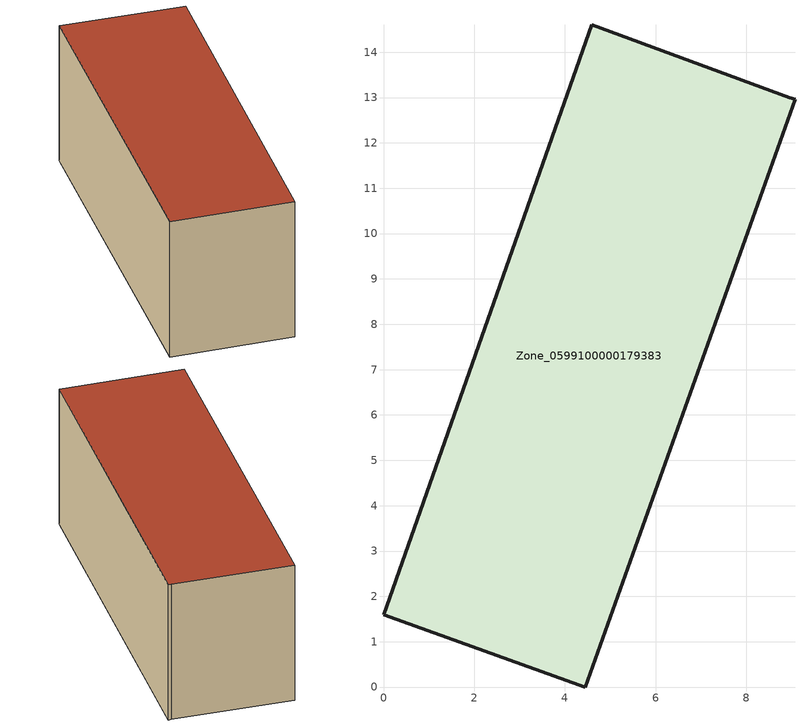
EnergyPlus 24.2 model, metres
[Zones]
Zone_0599100000179383
 floor ground (C_G): 9.07,12.96 4.45,0 0,1.59 4.59,14.6 8.96,13 z0.52
 wall outside (C_F): 4.45,0 9.07,12.96 8.96,13 4.59,14.6 0,1.59 4.45,0 z0.52:6.32
 roof outside (C_R): 0,1.59 4.45,0 9.07,12.96 8.96,13 4.59,14.6 z6.32
[BUILDING]
Pand.0599100000179383: North Axis=0; Terrain=City; Loads Convergence Tolerance Value=0.04; Temperature Convergence Tolerance Value=0.4; Solar Distribution=FullExterior; Maximum Number of Warmup Days=25; Minimum Number of Warmup Days=1
[Site:Location]
Rotterdam.The.Hague.AP_ZH_NLD Design_Conditions: Latitude=51.96; Longitude=4.45; Time Zone=1; Elevation=-4.5
[SITE:GROUNDTEMPERATURE:BUILDINGSURFACE]
18, 18, 18, 18, 18, 18, 18, 18, 18, 18, 18, 18
[MATERIAL] Thermal Absorptance=0.9; Solar Absorptance=0.7; Visible Absorptance=0.7
Name | Roughness | Thickness | Conductivity | Density | Specific Heat
G.TI.1965-1974 | MediumSmooth | 0.15 | 0.882353 | 540 | 1210
F.TI.1965-1974 | Rough | 0.3 | 0.697674 | 1920 | 840
R.TI.1965-1974 | MediumRough | 0.2 | 0.232558 | 1500 | 1000
[CONSTRUCTION]
C_G: G.TI.1965-1974
C_F: F.TI.1965-1974
C_R: R.TI.1965-1974
[ZONE]
Zone_0599100000179383: Type=1; Multiplier=1; Ceiling Height=Autocalculate; Volume=Autocalculate; Floor Area=autocalculate; Part of Total Floor Area=Yes
[ZONEINFILTRATION:DESIGNFLOWRATE]
Infil_Zone_0599100000179383: Zone or ZoneList or Space or SpaceList=Zone_0599100000179383; Schedule=AlwaysOn; Design Flow Rate Calculation Method=Flow/Area; Flow Rate per Floor Area=0.003; Constant Term Coefficient=1; Temperature Term Coefficient=0; Velocity Term Coefficient=0; Velocity Squared Term Coefficient=0
[HVACTEMPLATE:ZONE:IDEALLOADSAIRSYSTEM]
Zone_0599100000179383: Maximum Heating Supply Air Temperature=50; Minimum Cooling Supply Air Temperature=13; Maximum Heating Supply Air Humidity Ratio=0.0156; Minimum Cooling Supply Air Humidity Ratio=0.0077; Heating Limit=NoLimit; Cooling Limit=NoLimit; Dehumidification Control Type=ConstantSensibleHeatRatio; Cooling Sensible Heat Ratio=0.7; Dehumidification Setpoint=60; Humidification Control Type=None; Humidification Setpoint=30; Outdoor Air Method=None; Outdoor Air Flow Rate per Person=0.00944; Outdoor Air Flow Rate per Zone Floor Area=0; Outdoor Air Flow Rate per Zone=0; Demand Controlled Ventilation Type=None; Outdoor Air Economizer Type=NoEconomizer; Heat Recovery Type=None; Sensible Heat Recovery Effectiveness=0.7; Latent Heat Recovery Effectiveness=0.65
[ZONECONTROL:THERMOSTAT]
ThermostatControl_Zone_0599100000179383: Zone or ZoneList=Zone_0599100000179383; Control Type Schedule=DualSetpointControlType; Control 1=Thermostat_Zone_0599100000179383; Temperature Difference Between Cutout And Setpoint=0
[THERMOSTATSETPOINT:DUALSETPOINT]
Thermostat_Zone_0599100000179383: Heating Setpoint Temperature Schedule=HeatingSetpoint_Zone_0599100000179383; Cooling Setpoint Temperature Schedule=CoolingSetpoint_Zone_0599100000179383
[SCHEDULE:COMPACT]
HeatingSetpoint_Zone_0599100000179383: Through: 12/31, For: AllDays, Until: 24:00, 21
CoolingSetpoint_Zone_0599100000179383: Through: 12/31, For: AllDays, Until: 24:00, 24
DualSetpointControlType: Through: 12/31, For: AllDays, Until: 24:00, 4
AlwaysOn: Through: 12/31, For: AllDays, Until: 24:00, 1
